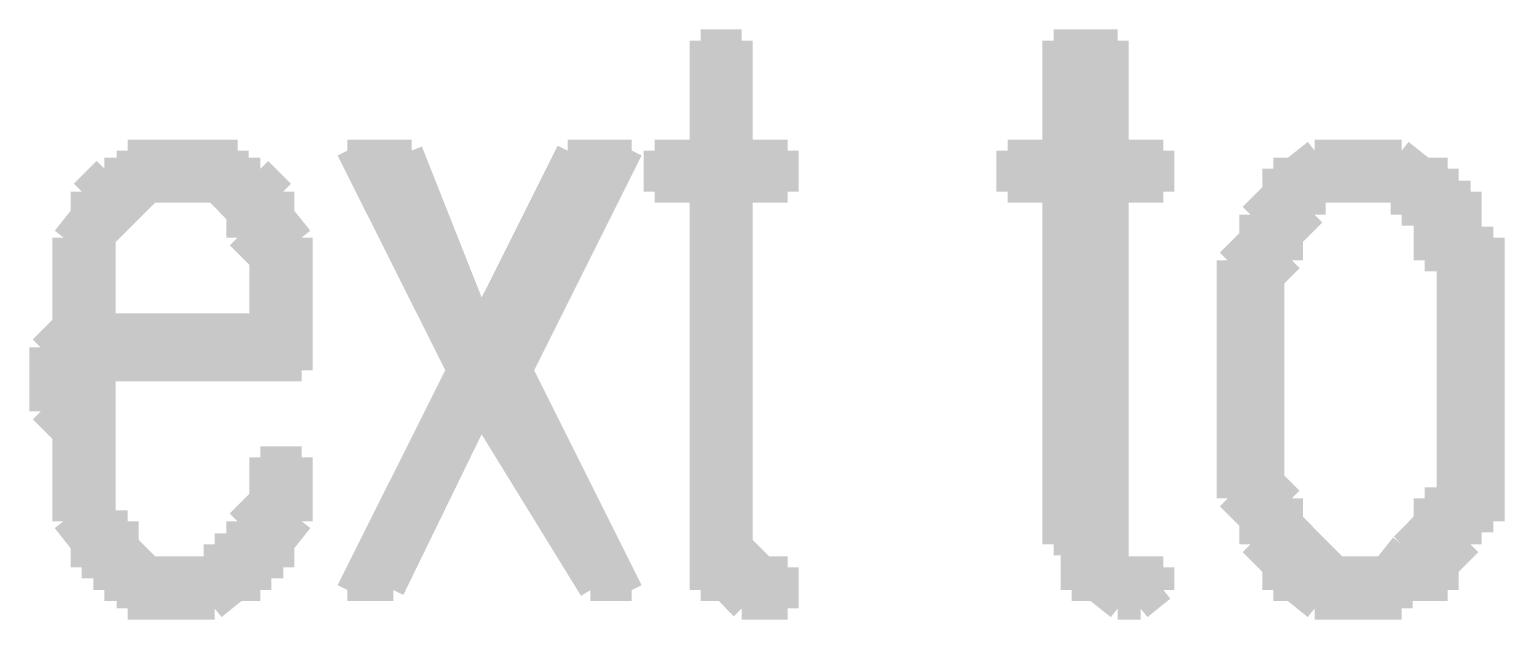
# Model space of a CAD drawing. Header units: millimetres. Extents: x 5 to 350, y 3 to 213.
# Drawn here: x 91.91 to 97.59, y 179.2 to 181.48 of the extents above; entities that cross this region are included whole.
import ezdxf

# ---------------------------------------------------------------- set-up
doc = ezdxf.new("R2010")
doc.units = ezdxf.units.MM
doc.layers.add('H', color=251, linetype='Continuous')
doc.layers.add('P', color=255, linetype='Continuous')

msp = doc.modelspace()

# ---------------------------------------------------------------- hatches: boundary and pattern name
at = {"layer": 'H', "linetype": 'Continuous'}
for points in [[(94.492, 179.405), (94.492, 180.852), (94.315, 180.852), (94.315, 181.01), (94.492, 181.01), (94.492, 181.434), (94.65, 181.434), (94.65, 181.01), (94.827, 181.01), (94.827, 180.852), (94.65, 180.852), (94.65, 179.493), (94.738, 179.405), (94.492, 179.405)], [(95.92, 179.405), (95.92, 179.493), (95.85, 179.493), (95.85, 180.852), (95.673, 180.852), (95.673, 181.01), (95.85, 181.01), (95.85, 181.434), (96.097, 181.434), (96.097, 181.01), (96.273, 181.01), (96.273, 180.852), (96.097, 180.852), (96.097, 179.405), (95.92, 179.405)], [(92.287, 179.246), (92.287, 179.317), (92.198, 179.317), (92.198, 179.405), (92.11, 179.405), (92.11, 179.493), (92.04, 179.582), (92.04, 179.917), (91.952, 180.005), (91.952, 180.252), (92.04, 180.34), (92.04, 180.675), (92.11, 180.763), (92.11, 180.852), (92.198, 180.94), (92.287, 180.94), (92.287, 181.01), (92.71, 181.01), (92.71, 180.94), (92.798, 180.94), (92.463, 180.852), (92.375, 180.852), (92.198, 180.675), (92.198, 180.34), (92.957, 180.252), (92.957, 180.164), (92.198, 180.164), (92.198, 179.582), (92.287, 179.582), (92.287, 179.493), (92.375, 179.405), (92.798, 179.405), (92.798, 179.317), (92.71, 179.317), (92.622, 179.246), (92.287, 179.246)], [(93.133, 179.317), (93.98, 181.01), (94.227, 181.01), (93.804, 180.164), (93.645, 180.005), (93.31, 179.317), (93.133, 179.317)], [(93.557, 180.164), (93.133, 181.01), (93.38, 181.01), (93.645, 180.34), (93.557, 180.164)], [(96.696, 179.405), (96.608, 179.493), (96.608, 179.582), (96.52, 179.67), (96.52, 180.587), (96.608, 180.675), (96.608, 180.763), (96.696, 180.852), (96.696, 180.94), (96.767, 180.94), (96.855, 181.01), (97.19, 181.01), (97.278, 180.94), (97.367, 180.94), (97.367, 180.852), (96.855, 180.852), (96.855, 180.763), (96.767, 180.675), (96.767, 180.587), (96.696, 180.516), (96.696, 179.74), (96.767, 179.67), (96.767, 179.582), (96.943, 179.405), (96.696, 179.405)], [(92.957, 180.252), (92.198, 180.34), (92.798, 180.34), (92.798, 180.587), (92.71, 180.675), (92.71, 180.763), (92.622, 180.852), (92.463, 180.852), (92.798, 180.94), (92.886, 180.852), (92.886, 180.763), (92.957, 180.675), (92.957, 180.252)], [(96.855, 179.246), (96.767, 179.317), (96.696, 179.317), (96.696, 179.405), (97.12, 179.405), (97.278, 179.582), (97.278, 179.67), (97.367, 179.67), (97.367, 180.587), (97.278, 180.587), (97.278, 180.763), (97.19, 180.763), (97.19, 180.852), (97.455, 180.852), (97.455, 180.675), (97.543, 180.675), (97.543, 179.582), (97.455, 179.582), (97.455, 179.493), (97.367, 179.405), (97.367, 179.317), (97.19, 179.317), (97.19, 179.246), (96.855, 179.246)], [(94.068, 179.317), (93.645, 180.005), (93.804, 180.164), (94.227, 179.317), (94.068, 179.317)], [(92.622, 179.405), (92.622, 179.493), (92.71, 179.493), (92.71, 179.582), (92.798, 179.67), (92.798, 179.828), (92.957, 179.828), (92.957, 179.582), (92.886, 179.493), (92.886, 179.405), (92.622, 179.405)], [(94.65, 179.246), (94.58, 179.317), (94.492, 179.317), (94.492, 179.405), (94.827, 179.405), (94.827, 179.246), (94.65, 179.246)], [(96.097, 179.246), (96.008, 179.317), (95.92, 179.317), (95.92, 179.405), (96.273, 179.405), (96.273, 179.317), (96.185, 179.246), (96.097, 179.246)]]:
    msp.add_hatch(color=256, dxfattribs=at).paths.add_polyline_path(points)

# ---------------------------------------------------------------- linework, layer by layer
at = {"layer": 'P', "const_width": 0.085}
for points in [[(94.65, 181.434), (94.492, 181.434)], [(94.492, 181.434), (94.492, 181.01)], [(94.65, 181.01), (94.65, 181.434)], [(96.097, 181.434), (95.85, 181.434)], [(95.85, 181.434), (95.85, 181.01)], [(96.097, 181.01), (96.097, 181.434)], [(92.375, 181.01), (92.287, 181.01)], [(92.287, 181.01), (92.287, 180.94)], [(92.463, 181.01), (92.375, 181.01)], [(92.534, 181.01), (92.463, 181.01)], [(92.622, 181.01), (92.534, 181.01)], [(92.71, 181.01), (92.622, 181.01)], [(92.71, 180.94), (92.71, 181.01)], [(93.38, 181.01), (93.133, 181.01)], [(93.133, 181.01), (93.557, 180.164)], [(93.645, 180.34), (93.38, 181.01)], [(93.98, 181.01), (93.645, 180.34)], [(93.804, 180.164), (94.227, 181.01)], [(94.227, 181.01), (93.98, 181.01)], [(94.492, 181.01), (94.315, 181.01)], [(94.315, 181.01), (94.315, 180.852)], [(94.827, 181.01), (94.65, 181.01)], [(94.827, 180.852), (94.827, 181.01)], [(95.85, 181.01), (95.673, 181.01)], [(95.673, 181.01), (95.673, 180.852)], [(96.273, 181.01), (96.097, 181.01)], [(96.273, 180.852), (96.273, 181.01)], [(96.855, 181.01), (96.767, 180.94)], [(96.943, 181.01), (96.855, 181.01)], [(97.032, 181.01), (96.943, 181.01)], [(97.12, 181.01), (97.032, 181.01)], [(97.19, 181.01), (97.12, 181.01)], [(97.278, 180.94), (97.19, 181.01)], [(92.198, 180.94), (92.11, 180.852)], [(92.287, 180.94), (92.198, 180.94)], [(92.798, 180.94), (92.463, 180.852)], [(92.463, 180.852), (92.798, 180.94)], [(92.798, 180.94), (92.71, 180.94)], [(92.886, 180.852), (92.798, 180.94)], [(96.767, 180.94), (96.696, 180.94)], [(96.696, 180.94), (96.696, 180.852)], [(97.367, 180.94), (97.278, 180.94)], [(97.367, 180.852), (97.367, 180.94)], [(92.11, 180.852), (92.11, 180.763)], [(92.287, 180.763), (92.375, 180.852)], [(92.375, 180.852), (92.463, 180.852)], [(92.463, 180.852), (92.534, 180.852)], [(92.534, 180.852), (92.622, 180.852)], [(92.622, 180.852), (92.71, 180.763)], [(92.886, 180.763), (92.886, 180.852)], [(92.886, 180.852), (92.886, 180.852)], [(94.315, 180.852), (94.492, 180.852)], [(94.492, 180.852), (94.492, 179.67)], [(94.65, 179.67), (94.65, 180.852)], [(94.65, 180.852), (94.827, 180.852)], [(95.673, 180.852), (95.85, 180.852)], [(95.85, 180.852), (95.85, 179.67)], [(96.097, 179.67), (96.097, 180.852)], [(96.097, 180.852), (96.273, 180.852)], [(96.696, 180.852), (96.608, 180.763)], [(96.855, 180.763), (96.855, 180.852)], [(96.855, 180.852), (96.943, 180.852)], [(96.943, 180.852), (97.032, 180.852)], [(97.367, 180.852), (97.032, 180.852)], [(97.032, 180.852), (97.12, 180.852)], [(97.032, 180.852), (97.367, 180.852)], [(97.12, 180.852), (97.19, 180.852)], [(97.19, 180.852), (97.19, 180.763)], [(97.455, 180.852), (97.367, 180.852)], [(97.455, 180.763), (97.455, 180.852)], [(92.11, 180.763), (92.04, 180.675)], [(92.198, 180.675), (92.287, 180.763)], [(92.71, 180.763), (92.71, 180.675)], [(92.957, 180.675), (92.886, 180.763)], [(96.608, 180.763), (96.608, 180.675)], [(96.767, 180.675), (96.855, 180.763)], [(97.19, 180.763), (97.278, 180.763)], [(97.278, 180.763), (97.278, 180.675)], [(97.455, 180.675), (97.455, 180.763)], [(92.04, 180.675), (92.04, 180.587)], [(92.198, 180.587), (92.198, 180.675)], [(92.71, 180.675), (92.798, 180.587)], [(92.957, 180.587), (92.957, 180.675)], [(96.608, 180.675), (96.52, 180.587)], [(96.767, 180.587), (96.767, 180.675)], [(97.278, 180.675), (97.278, 180.587)], [(97.543, 180.675), (97.455, 180.675)], [(97.543, 180.587), (97.543, 180.675)], [(92.04, 180.587), (92.04, 180.516)], [(92.198, 180.516), (92.198, 180.587)], [(92.798, 180.587), (92.798, 180.516)], [(92.957, 180.516), (92.957, 180.587)], [(96.52, 180.587), (96.52, 180.516)], [(96.696, 180.516), (96.767, 180.587)], [(97.278, 180.587), (97.367, 180.587)], [(97.367, 180.587), (97.367, 180.516)], [(97.543, 180.516), (97.543, 180.587)], [(92.04, 180.516), (92.04, 180.428)], [(92.198, 180.428), (92.198, 180.516)], [(92.798, 180.516), (92.798, 180.428)], [(92.957, 180.428), (92.957, 180.516)], [(96.52, 180.516), (96.52, 180.428)], [(96.696, 180.428), (96.696, 180.516)], [(97.367, 180.516), (97.367, 180.428)], [(97.543, 180.428), (97.543, 180.516)], [(92.04, 180.428), (92.04, 180.34)], [(92.198, 180.34), (92.198, 180.428)], [(92.798, 180.428), (92.798, 180.34)], [(92.957, 180.34), (92.957, 180.428)], [(96.52, 180.428), (96.52, 180.34)], [(96.696, 180.34), (96.696, 180.428)], [(97.367, 180.428), (97.367, 180.34)], [(97.543, 180.34), (97.543, 180.428)], [(92.04, 180.34), (91.952, 180.252)], [(92.798, 180.34), (92.198, 180.34)], [(92.198, 180.34), (92.957, 180.252)], [(92.957, 180.252), (92.198, 180.34)], [(92.957, 180.252), (92.957, 180.34)], [(93.645, 180.34), (93.557, 180.164)], [(93.557, 180.164), (93.645, 180.34)], [(96.52, 180.34), (96.52, 180.252)], [(96.696, 180.252), (96.696, 180.34)], [(97.367, 180.34), (97.367, 180.252)], [(97.543, 180.252), (97.543, 180.34)], [(91.952, 180.252), (91.952, 180.164)], [(92.957, 180.164), (92.957, 180.252)], [(96.52, 180.252), (96.52, 180.164)], [(96.696, 180.164), (96.696, 180.252)], [(97.367, 180.252), (97.367, 180.164)], [(97.543, 180.164), (97.543, 180.252)], [(91.952, 180.164), (91.952, 180.093)], [(92.198, 180.093), (92.198, 180.164)], [(92.198, 180.164), (92.957, 180.164)], [(93.557, 180.164), (93.133, 179.317)], [(93.804, 180.164), (93.645, 180.005)], [(93.645, 180.005), (93.804, 180.164)], [(94.227, 179.317), (93.804, 180.164)], [(96.52, 180.164), (96.52, 180.093)], [(96.696, 180.093), (96.696, 180.164)], [(97.367, 180.164), (97.367, 180.093)], [(97.543, 180.093), (97.543, 180.164)], [(91.952, 180.093), (91.952, 180.005)], [(92.198, 180.005), (92.198, 180.093)], [(96.52, 180.093), (96.52, 180.005)], [(96.696, 180.005), (96.696, 180.093)], [(97.367, 180.093), (97.367, 180.005)], [(97.543, 180.005), (97.543, 180.093)], [(91.952, 180.005), (92.04, 179.917)], [(92.198, 179.917), (92.198, 180.005)], [(93.31, 179.317), (93.645, 180.005)], [(93.645, 180.005), (94.068, 179.317)], [(96.52, 180.005), (96.52, 179.917)], [(96.696, 179.917), (96.696, 180.005)], [(97.367, 180.005), (97.367, 179.917)], [(97.543, 179.917), (97.543, 180.005)], [(92.04, 179.917), (92.04, 179.828)], [(92.198, 179.828), (92.198, 179.917)], [(96.52, 179.917), (96.52, 179.828)], [(96.696, 179.828), (96.696, 179.917)], [(97.367, 179.917), (97.367, 179.828)], [(97.543, 179.828), (97.543, 179.917)], [(92.04, 179.828), (92.04, 179.74)], [(92.198, 179.74), (92.198, 179.828)], [(92.957, 179.828), (92.798, 179.828)], [(92.798, 179.828), (92.798, 179.74)], [(92.957, 179.74), (92.957, 179.828)], [(96.52, 179.828), (96.52, 179.74)], [(96.696, 179.74), (96.696, 179.828)], [(97.367, 179.828), (97.367, 179.74)], [(97.543, 179.74), (97.543, 179.828)], [(92.04, 179.74), (92.04, 179.67)], [(92.198, 179.67), (92.198, 179.74)], [(92.798, 179.74), (92.798, 179.67)], [(92.957, 179.67), (92.957, 179.74)], [(96.52, 179.74), (96.52, 179.67)], [(96.767, 179.67), (96.696, 179.74)], [(97.367, 179.74), (97.367, 179.67)], [(97.543, 179.67), (97.543, 179.74)], [(92.04, 179.67), (92.04, 179.582)], [(92.198, 179.582), (92.198, 179.67)], [(92.798, 179.67), (92.71, 179.582)], [(92.957, 179.582), (92.957, 179.67)], [(94.492, 179.67), (94.492, 179.582)], [(94.65, 179.582), (94.65, 179.67)], [(95.85, 179.67), (95.85, 179.582)], [(96.097, 179.582), (96.097, 179.67)], [(96.52, 179.67), (96.608, 179.582)], [(96.767, 179.582), (96.767, 179.67)], [(97.367, 179.67), (97.278, 179.67)], [(97.278, 179.67), (97.278, 179.582)], [(97.543, 179.582), (97.543, 179.67)], [(92.04, 179.582), (92.11, 179.493)], [(92.287, 179.582), (92.198, 179.582)], [(92.287, 179.493), (92.287, 179.582)], [(92.71, 179.582), (92.71, 179.493)], [(92.886, 179.493), (92.957, 179.582)], [(94.492, 179.582), (94.492, 179.493)], [(94.65, 179.493), (94.65, 179.582)], [(95.85, 179.582), (95.85, 179.493)], [(96.097, 179.493), (96.097, 179.582)], [(96.608, 179.582), (96.608, 179.493)], [(96.855, 179.493), (96.767, 179.582)], [(97.278, 179.582), (97.19, 179.493)], [(97.455, 179.493), (97.455, 179.582)], [(97.455, 179.582), (97.543, 179.582)], [(92.11, 179.493), (92.11, 179.405)], [(92.375, 179.405), (92.287, 179.493)], [(92.71, 179.493), (92.622, 179.493)], [(92.622, 179.493), (92.622, 179.405)], [(92.886, 179.405), (92.886, 179.493)], [(94.492, 179.493), (94.492, 179.405)], [(94.738, 179.405), (94.65, 179.493)], [(95.85, 179.493), (95.92, 179.493)], [(95.92, 179.493), (95.92, 179.405)], [(96.097, 179.405), (96.097, 179.493)], [(96.608, 179.493), (96.696, 179.405)], [(96.943, 179.405), (96.855, 179.493)], [(97.19, 179.493), (97.12, 179.405)], [(97.367, 179.405), (97.455, 179.493)], [(92.11, 179.405), (92.198, 179.405)], [(92.198, 179.405), (92.198, 179.317)], [(92.463, 179.405), (92.375, 179.405)], [(92.534, 179.405), (92.463, 179.405)], [(92.463, 179.405), (92.798, 179.405)], [(92.798, 179.405), (92.463, 179.405)], [(92.622, 179.405), (92.534, 179.405)], [(92.798, 179.405), (92.886, 179.405)], [(92.798, 179.317), (92.798, 179.405)], [(94.738, 179.405), (94.492, 179.405)], [(94.492, 179.405), (94.492, 179.317)], [(94.492, 179.405), (94.738, 179.405)], [(94.827, 179.405), (94.738, 179.405)], [(94.827, 179.317), (94.827, 179.405)], [(96.185, 179.405), (95.92, 179.405)], [(95.92, 179.405), (95.92, 179.317)], [(95.92, 179.405), (96.185, 179.405)], [(96.185, 179.405), (96.097, 179.405)], [(96.273, 179.405), (96.185, 179.405)], [(96.273, 179.317), (96.273, 179.405)], [(97.032, 179.405), (96.696, 179.405)], [(96.696, 179.405), (96.696, 179.317)], [(96.696, 179.405), (97.032, 179.405)], [(97.032, 179.405), (96.943, 179.405)], [(97.12, 179.405), (97.032, 179.405)], [(97.367, 179.317), (97.367, 179.405)], [(92.198, 179.317), (92.287, 179.317)], [(92.287, 179.317), (92.287, 179.246)], [(92.622, 179.246), (92.71, 179.317)], [(92.71, 179.317), (92.798, 179.317)], [(93.133, 179.317), (93.31, 179.317)], [(94.068, 179.317), (94.227, 179.317)], [(94.492, 179.317), (94.58, 179.317)], [(94.58, 179.317), (94.65, 179.246)], [(94.827, 179.246), (94.827, 179.317)], [(95.92, 179.317), (96.008, 179.317)], [(96.008, 179.317), (96.097, 179.246)], [(96.185, 179.246), (96.273, 179.317)], [(96.696, 179.317), (96.767, 179.317)], [(96.767, 179.317), (96.855, 179.246)], [(97.19, 179.246), (97.19, 179.317)], [(97.19, 179.317), (97.278, 179.317)], [(97.278, 179.317), (97.367, 179.317)], [(92.287, 179.246), (92.375, 179.246)], [(92.375, 179.246), (92.463, 179.246)], [(92.463, 179.246), (92.534, 179.246)], [(92.534, 179.246), (92.622, 179.246)], [(94.65, 179.246), (94.738, 179.246)], [(94.738, 179.246), (94.827, 179.246)], [(96.097, 179.246), (96.185, 179.246)], [(96.855, 179.246), (96.943, 179.246)], [(96.943, 179.246), (97.032, 179.246)], [(97.032, 179.246), (97.12, 179.246)], [(97.12, 179.246), (97.19, 179.246)]]:
    msp.add_lwpolyline(points, dxfattribs=at)

doc.saveas('drawing.dxf')
